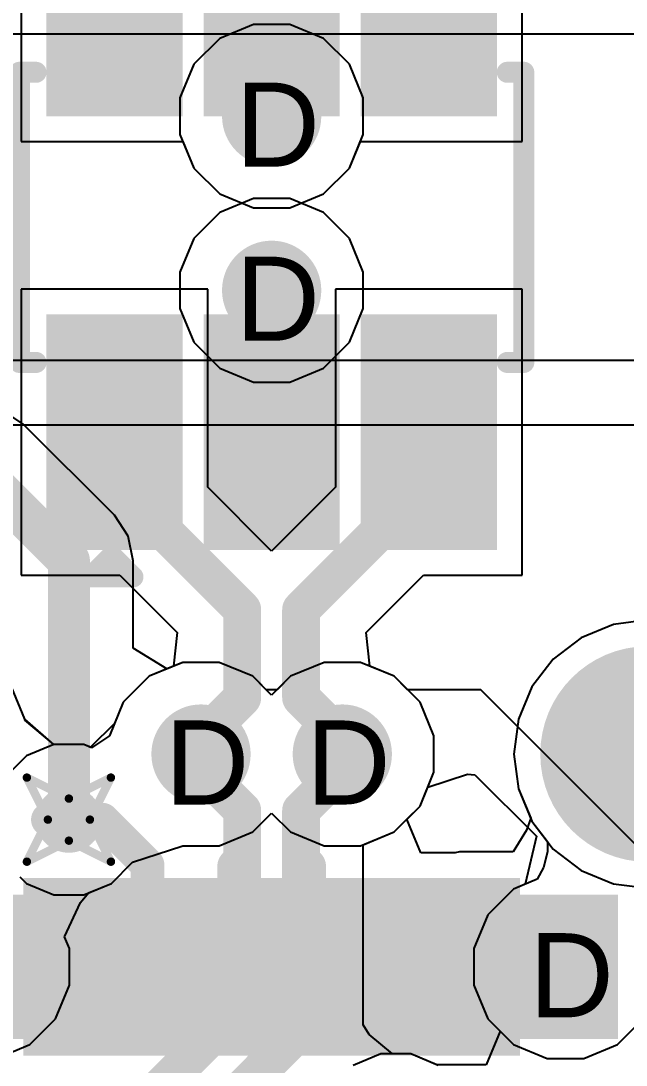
# Model space of a CAD drawing. Header units: inches. Extents: x -11 to 5428, y 0 to 5423.
# Drawn here: x 64.2 to 67.85, y 46.02 to 52.33 of the extents above; entities that cross this region are included whole.
import ezdxf

# ---------------------------------------------------------------- set-up
doc = ezdxf.new("R2010")
doc.units = ezdxf.units.IN
for name, color, linetype in [('Bottom Layer', 5, 'Continuous'), ('Bottom Solder', 6, 'Continuous'), ('Drill Drawing', 1, 'Continuous'), ('GND', 16, 'Continuous'), ('Multi-Layer', 9, 'Continuous'), ('Pad Holes', 156, 'Continuous'), ('PWR', 76, 'Continuous'), ('Top Layer', 1, 'Continuous'), ('Top Overlay', 2, 'Continuous'), ('Top Paste', 8, 'Continuous'), ('Top Solder', 216, 'Continuous'), ('Via Holes', 16, 'Continuous')]:
    doc.layers.add(name, color=color, linetype=linetype)
doc.styles.add('Arial', font='', dxfattribs={"height": 0.2})
doc.styles.get('Arial').set_extended_font_data('Arial')

# ---------------------------------------------------------------- blocks, each defined once
blk = doc.blocks.new('U263_163N_4BQC65_28')
at = {"layer": 'Bottom Layer'}
h = blk.add_hatch(color=5, dxfattribs=at)
edge = h.paths.add_edge_path()
edge.add_arc((2.275, 2.15), 0.55, 90, 270)
edge.add_line((2.275, 1.6), (2.525, 1.6))
edge.add_arc((2.525, 2.15), 0.55, 270, 450)
edge.add_line((2.525, 2.7), (2.275, 2.7))
at = {"layer": 'Bottom Solder'}
h = blk.add_hatch(color=6, dxfattribs=at)
edge = h.paths.add_edge_path()
edge.add_arc((2.275, 2.15), 0.6516, 90, 270)
edge.add_line((2.275, 1.4984), (2.525, 1.4984))
edge.add_arc((2.525, 2.15), 0.6516, 270, 450)
edge.add_line((2.525, 2.8016), (2.275, 2.8016))
at = {"layer": 'GND'}
h = blk.add_hatch(color=16, dxfattribs=at)
edge = h.paths.add_edge_path()
edge.add_arc((2.275, 2.15), 0.55, 90, 270)
edge.add_line((2.275, 1.6), (2.525, 1.6))
edge.add_arc((2.525, 2.15), 0.55, 270, 450)
edge.add_line((2.525, 2.7), (2.275, 2.7))
at = {"layer": 'Multi-Layer'}
h = blk.add_hatch(color=9, dxfattribs=at)
edge = h.paths.add_edge_path()
edge.add_arc((2.275, 2.15), 0.55, 90, 270)
edge.add_line((2.275, 1.6), (2.525, 1.6))
edge.add_arc((2.525, 2.15), 0.55, 270, 450)
edge.add_line((2.525, 2.7), (2.275, 2.7))
at = {"layer": 'Pad Holes'}
h = blk.add_hatch(color=7, dxfattribs=at)
edge = h.paths.add_edge_path()
edge.add_arc((2.275, 2.15), 0.3, 90, 270)
edge.add_line((2.275, 1.85), (2.525, 1.85))
edge.add_arc((2.525, 2.15), 0.3, 270, 450)
edge.add_line((2.525, 2.45), (2.275, 2.45))
at = {"layer": 'PWR'}
h = blk.add_hatch(color=76, dxfattribs=at)
edge = h.paths.add_edge_path()
edge.add_arc((2.275, 2.15), 0.55, 90, 270)
edge.add_line((2.275, 1.6), (2.525, 1.6))
edge.add_arc((2.525, 2.15), 0.55, 270, 450)
edge.add_line((2.525, 2.7), (2.275, 2.7))
at = {"layer": 'Top Layer'}
h = blk.add_hatch(color=1, dxfattribs=at)
edge = h.paths.add_edge_path()
edge.add_arc((2.275, 2.15), 0.55, 90, 270)
edge.add_line((2.275, 1.6), (2.525, 1.6))
edge.add_arc((2.525, 2.15), 0.55, 270, 450)
edge.add_line((2.525, 2.7), (2.275, 2.7))
for points in [[(-1.4, 0.43), (-1.4, 1.3), (-1.1, 1.3), (-1.1, 0.43)], [(-0.9, 0.43), (-0.9, 1.3), (-0.6, 1.3), (-0.6, 0.43)], [(-0.4, 0.43), (-0.4, 1.3), (-0.1, 1.3), (-0.1, 0.43)], [(0.1, 0.43), (0.1, 1.3), (0.4, 1.3), (0.4, 0.43)], [(0.6, 0.43), (0.6, 1.3), (0.9, 1.3), (0.9, 0.43)], [(1.1, 0.43), (1.1, 1.3), (1.4, 1.3), (1.4, 0.43)]]:
    blk.add_hatch(color=1, dxfattribs=at).paths.add_polyline_path(points)
at = {"layer": 'Top Paste'}
for points in [[(-1.4, 0.43), (-1.4, 1.3), (-1.1, 1.3), (-1.1, 0.43)], [(-0.9, 0.43), (-0.9, 1.3), (-0.6, 1.3), (-0.6, 0.43)], [(-0.4, 0.43), (-0.4, 1.3), (-0.1, 1.3), (-0.1, 0.43)], [(0.1, 0.43), (0.1, 1.3), (0.4, 1.3), (0.4, 0.43)], [(0.6, 0.43), (0.6, 1.3), (0.9, 1.3), (0.9, 0.43)], [(1.1, 0.43), (1.1, 1.3), (1.4, 1.3), (1.4, 0.43)]]:
    blk.add_hatch(color=8, dxfattribs=at).paths.add_polyline_path(points)
at = {"layer": 'Top Solder'}
h = blk.add_hatch(color=216, dxfattribs=at)
edge = h.paths.add_edge_path()
edge.add_arc((2.275, 2.15), 0.6516, 90, 270)
edge.add_line((2.275, 1.4984), (2.525, 1.4984))
edge.add_arc((2.525, 2.15), 0.6516, 270, 450)
edge.add_line((2.525, 2.8016), (2.275, 2.8016))
for points in [[(-1.5016, 0.3284), (-1.5016, 1.4016), (-0.9984, 1.4016), (-0.9984, 0.3284)], [(-1.0016, 0.3284), (-1.0016, 1.4016), (-0.4984, 1.4016), (-0.4984, 0.3284)], [(-0.5016, 0.3284), (-0.5016, 1.4016), (0.0016, 1.4016), (0.0016, 0.3284)], [(-0.0016, 0.3284), (-0.0016, 1.4016), (0.5016, 1.4016), (0.5016, 0.3284)], [(0.4984, 0.3284), (0.4984, 1.4016), (1.0016, 1.4016), (1.0016, 0.3284)], [(0.9984, 0.3284), (0.9984, 1.4016), (1.5016, 1.4016), (1.5016, 0.3284)]]:
    blk.add_hatch(color=216, dxfattribs=at).paths.add_polyline_path(points)
blk = doc.blocks.new('SOT_23_6_54')
at = {"layer": 'Top Layer'}
for points in [[(-1.92, 1.26), (-0.7, 1.26), (-0.7, 0.64), (-1.92, 0.64)], [(0.7, 1.26), (1.92, 1.26), (1.92, 0.64), (0.7, 0.64)], [(-1.92, 0.31), (-0.7, 0.31), (-0.7, -0.31), (-1.92, -0.31)], [(0.7, 0.31), (1.92, 0.31), (1.92, -0.31), (0.7, -0.31)], [(-1.92, -0.64), (-0.7, -0.64), (-0.7, -1.26), (-1.92, -1.26)], [(0.7, -0.64), (1.92, -0.64), (1.92, -1.26), (0.7, -1.26)]]:
    blk.add_hatch(color=1, dxfattribs=at).paths.add_polyline_path(points)
at = {"layer": 'Top Paste'}
for points in [[(-1.92, 1.26), (-0.7, 1.26), (-0.7, 0.64), (-1.92, 0.64)], [(0.7, 1.26), (1.92, 1.26), (1.92, 0.64), (0.7, 0.64)], [(-1.92, 0.31), (-0.7, 0.31), (-0.7, -0.31), (-1.92, -0.31)], [(0.7, 0.31), (1.92, 0.31), (1.92, -0.31), (0.7, -0.31)], [(-1.92, -0.64), (-0.7, -0.64), (-0.7, -1.26), (-1.92, -1.26)], [(0.7, -0.64), (1.92, -0.64), (1.92, -1.26), (0.7, -1.26)]]:
    blk.add_hatch(color=8, dxfattribs=at).paths.add_polyline_path(points)
at = {"layer": 'Top Solder'}
for points in [[(-2.0216, 1.3616), (-0.5984, 1.3616), (-0.5984, 0.5384), (-2.0216, 0.5384)], [(0.5984, 1.3616), (2.0216, 1.3616), (2.0216, 0.5384), (0.5984, 0.5384)], [(-2.0216, 0.4116), (-0.5984, 0.4116), (-0.5984, -0.4116), (-2.0216, -0.4116)], [(0.5984, 0.4116), (2.0216, 0.4116), (2.0216, -0.4116), (0.5984, -0.4116)], [(-2.0216, -0.5384), (-0.5984, -0.5384), (-0.5984, -1.3616), (-2.0216, -1.3616)], [(0.5984, -0.5384), (2.0216, -0.5384), (2.0216, -1.3616), (0.5984, -1.3616)]]:
    blk.add_hatch(color=216, dxfattribs=at).paths.add_polyline_path(points)
at = {"layer": 'Top Overlay'}
for points in [[(-0.889, 1.524, 0.127, 0.127, 0), (0.8636, 1.524, 0.127, 0.127, 0)], [(-0.889, 1.524, 0.127, 0.127, 0), (-0.889, 1.424, 0.127, 0.127, 0)], [(0.8636, 1.524, 0.127, 0.127, 0), (0.8636, 1.424, 0.127, 0.127, 0)], [(-2.1844, 1.0922, 0.127, 0.127, 0), (-2.0574, 0.9652, 0.127, 0.127, 0)], [(-2.1844, 1.0922, 0.127, 0.127, 0), (-2.1844, 0.8382, 0.127, 0.127, 0)], [(-2.0574, 0.9652, 0.127, 0.127, 0), (-2.1844, 0.8382, 0.127, 0.127, 0)], [(-0.889, -1.424, 0.127, 0.127, 0), (-0.889, -1.524, 0.127, 0.127, 0)], [(0.8636, -1.424, 0.127, 0.127, 0), (0.8636, -1.524, 0.127, 0.127, 0)], [(-0.889, -1.524, 0.127, 0.127, 0), (0.8636, -1.524, 0.127, 0.127, 0)]]:
    blk.add_lwpolyline(points, format="xyseb", dxfattribs=at)
for points in [[(-0.9208, 1.524, 0.0635, 0.0635, 1), (-0.8573, 1.524, 0.0635, 0.0635, 1)], [(-0.9208, 1.524, 0.0635, 0.0635, 1), (-0.8573, 1.524, 0.0635, 0.0635, 1)], [(0.8318, 1.524, 0.0635, 0.0635, 1), (0.8953, 1.524, 0.0635, 0.0635, 1)], [(0.8318, 1.524, 0.0635, 0.0635, 1), (0.8953, 1.524, 0.0635, 0.0635, 1)], [(-0.9208, 1.424, 0.0635, 0.0635, 1), (-0.8573, 1.424, 0.0635, 0.0635, 1)], [(0.8318, 1.424, 0.0635, 0.0635, 1), (0.8953, 1.424, 0.0635, 0.0635, 1)], [(-2.2162, 1.0922, 0.0635, 0.0635, 1), (-2.1527, 1.0922, 0.0635, 0.0635, 1)], [(-2.2162, 1.0922, 0.0635, 0.0635, 1), (-2.1527, 1.0922, 0.0635, 0.0635, 1)], [(-2.0892, 0.9652, 0.0635, 0.0635, 1), (-2.0257, 0.9652, 0.0635, 0.0635, 1)], [(-2.0892, 0.9652, 0.0635, 0.0635, 1), (-2.0257, 0.9652, 0.0635, 0.0635, 1)], [(-2.2162, 0.8382, 0.0635, 0.0635, 1), (-2.1527, 0.8382, 0.0635, 0.0635, 1)], [(-2.2162, 0.8382, 0.0635, 0.0635, 1), (-2.1527, 0.8382, 0.0635, 0.0635, 1)], [(-0.9208, -1.424, 0.0635, 0.0635, 1), (-0.8573, -1.424, 0.0635, 0.0635, 1)], [(0.8318, -1.424, 0.0635, 0.0635, 1), (0.8953, -1.424, 0.0635, 0.0635, 1)], [(-0.9208, -1.524, 0.0635, 0.0635, 1), (-0.8573, -1.524, 0.0635, 0.0635, 1)], [(-0.9208, -1.524, 0.0635, 0.0635, 1), (-0.8573, -1.524, 0.0635, 0.0635, 1)], [(0.8318, -1.524, 0.0635, 0.0635, 1), (0.8953, -1.524, 0.0635, 0.0635, 1)], [(0.8318, -1.524, 0.0635, 0.0635, 1), (0.8953, -1.524, 0.0635, 0.0635, 1)]]:
    blk.add_lwpolyline(points, format="xyseb", close=True, dxfattribs=at)

msp = doc.modelspace()

# ---------------------------------------------------------------- hatches: boundary and pattern name
at = {"layer": 'Bottom Layer'}
h = msp.add_hatch(color=5, dxfattribs=at)
edge = h.paths.add_edge_path()
edge.add_arc((65.7116, 51.7502), 0.3, 0, 360)
h = msp.add_hatch(color=5, dxfattribs=at)
edge = h.paths.add_edge_path()
edge.add_arc((65.7116, 50.6984), 0.3, 0, 360)
h = msp.add_hatch(color=5, dxfattribs=at)
edge = h.paths.add_edge_path()
edge.add_arc((65.2846, 47.8972), 0.3, 0, 360)
h = msp.add_hatch(color=5, dxfattribs=at)
edge = h.paths.add_edge_path()
edge.add_arc((66.1386, 47.8972), 0.3, 0, 360)
h = msp.add_hatch(color=5, dxfattribs=at)
edge = h.paths.add_edge_path()
edge.add_arc((64.4862, 47.5012), 0.2, 0, 360)
h = msp.add_hatch(color=5, dxfattribs=at)
edge = h.paths.add_edge_path()
edge.add_arc((63.9358, 46.6122), 0.3, 0, 360)
h = msp.add_hatch(color=5, dxfattribs=at)
edge = h.paths.add_edge_path()
edge.add_arc((67.4874, 46.6122), 0.3, 0, 360)
at = {"layer": 'GND'}
h = msp.add_hatch(color=16, dxfattribs=at)
edge = h.paths.add_edge_path()
edge.add_arc((65.7116, 51.7502), 0.3, 0, 360)
h = msp.add_hatch(color=16, dxfattribs=at)
edge = h.paths.add_edge_path()
edge.add_arc((65.7116, 50.6984), 0.3, 0, 360)
h = msp.add_hatch(color=16, dxfattribs=at)
edge = h.paths.add_edge_path()
edge.add_arc((65.2846, 47.8972), 0.3, 0, 360)
h = msp.add_hatch(color=16, dxfattribs=at)
edge = h.paths.add_edge_path()
edge.add_arc((66.1386, 47.8972), 0.3, 0, 360)
h = msp.add_hatch(color=16, dxfattribs=at)
edge = h.paths.add_edge_path()
edge.add_arc((64.4862, 47.5012), 0.2, 0, 360)
h = msp.add_hatch(color=16, dxfattribs=at)
edge = h.paths.add_edge_path()
edge.add_arc((63.9358, 46.6122), 0.3, 0, 360)
h = msp.add_hatch(color=16, dxfattribs=at)
edge = h.paths.add_edge_path()
edge.add_arc((67.4874, 46.6122), 0.3, 0, 360)
at = {"layer": 'PWR'}
h = msp.add_hatch(color=76, dxfattribs=at)
edge = h.paths.add_edge_path()
edge.add_arc((65.7116, 51.7502), 0.3, 0, 360)
h = msp.add_hatch(color=76, dxfattribs=at)
edge = h.paths.add_edge_path()
edge.add_arc((65.7116, 50.6984), 0.3, 0, 360)
h = msp.add_hatch(color=76, dxfattribs=at)
edge = h.paths.add_edge_path()
edge.add_arc((65.2846, 47.8972), 0.3, 0, 360)
h = msp.add_hatch(color=76, dxfattribs=at)
edge = h.paths.add_edge_path()
edge.add_arc((66.1386, 47.8972), 0.3, 0, 360)
h = msp.add_hatch(color=76, dxfattribs=at)
edge = h.paths.add_edge_path()
edge.add_arc((64.4862, 47.5012), 0.2, 0, 360)
h = msp.add_hatch(color=76, dxfattribs=at)
edge = h.paths.add_edge_path()
edge.add_arc((63.9358, 46.6122), 0.3, 0, 360)
h = msp.add_hatch(color=76, dxfattribs=at)
edge = h.paths.add_edge_path()
edge.add_arc((67.4874, 46.6122), 0.3, 0, 360)
at = {"layer": 'Top Layer'}
h = msp.add_hatch(color=1, dxfattribs=at)
edge = h.paths.add_edge_path()
edge.add_arc((65.7116, 51.7502), 0.3, 0, 360)
h = msp.add_hatch(color=1, dxfattribs=at)
edge = h.paths.add_edge_path()
edge.add_arc((65.7116, 50.6984), 0.3, 0, 360)
h = msp.add_hatch(color=1, dxfattribs=at)
edge = h.paths.add_edge_path()
edge.add_arc((65.2846, 47.8972), 0.3, 0, 360)
h = msp.add_hatch(color=1, dxfattribs=at)
edge = h.paths.add_edge_path()
edge.add_arc((66.1386, 47.8972), 0.3, 0, 360)
h = msp.add_hatch(color=1, dxfattribs=at)
edge = h.paths.add_edge_path()
edge.add_arc((64.4862, 47.5012), 0.2, 0, 360)
for points in [[(63.6189, 46.1772), (64.5774, 46.1772), (64.5774, 47.0472), (63.6189, 47.0472)], [(67.8044, 47.0472), (66.8459, 47.0472), (66.8459, 46.1772), (67.8044, 46.1772)]]:
    msp.add_hatch(color=1, dxfattribs=at).paths.add_polyline_path(points)
h = msp.add_hatch(color=1, dxfattribs=at)
edge = h.paths.add_edge_path()
edge.add_arc((63.9358, 46.6122), 0.3, 0, 360)
h = msp.add_hatch(color=1, dxfattribs=at)
edge = h.paths.add_edge_path()
edge.add_arc((67.4874, 46.6122), 0.3, 0, 360)
at = {"layer": 'Via Holes'}
h = msp.add_hatch(color=7, dxfattribs=at)
edge = h.paths.add_edge_path()
edge.add_arc((65.7116, 51.7502), 0.15, 0, 360)
h = msp.add_hatch(color=7, dxfattribs=at)
edge = h.paths.add_edge_path()
edge.add_arc((65.7116, 50.6984), 0.15, 0, 360)
h = msp.add_hatch(color=7, dxfattribs=at)
edge = h.paths.add_edge_path()
edge.add_arc((65.2846, 47.8972), 0.15, 0, 360)
h = msp.add_hatch(color=7, dxfattribs=at)
edge = h.paths.add_edge_path()
edge.add_arc((66.1386, 47.8972), 0.15, 0, 360)
h = msp.add_hatch(color=7, dxfattribs=at)
edge = h.paths.add_edge_path()
edge.add_arc((64.4862, 47.5012), 0.1, 0, 360)
h = msp.add_hatch(color=7, dxfattribs=at)
edge = h.paths.add_edge_path()
edge.add_arc((67.4874, 46.6122), 0.15, 0, 360)

# ---------------------------------------------------------------- linework, layer by layer
at = {"layer": 'Bottom Layer'}
for p, q in [((65.6014, 52.3042), (65.3978, 52.2199)), ((65.8218, 52.3042), (65.6014, 52.3042)), ((66.0255, 52.2199), (65.8218, 52.3042)), ((65.3978, 52.2199), (65.242, 52.064)), ((66.1813, 52.064), (66.0255, 52.2199)), ((65.242, 52.064), (65.1576, 51.8604)), ((66.2656, 51.8604), (66.1813, 52.064)), ((65.1576, 51.8604), (65.1576, 51.64)), ((66.2656, 51.64), (66.2656, 51.8604)), ((65.1576, 51.64), (65.242, 51.4364)), ((66.1813, 51.4364), (66.2656, 51.64)), ((65.242, 51.4364), (65.3978, 51.2806)), ((66.0255, 51.2806), (66.1813, 51.4364)), ((65.3978, 51.2806), (65.6014, 51.1962)), ((65.8218, 51.1962), (66.0255, 51.2806)), ((65.6014, 51.1962), (65.8218, 51.1962)), ((64.2105, 49.8902), (64.0845, 49.9744)), ((64.7609, 49.3398), (64.2105, 49.8902)), ((64.8451, 49.2138), (64.7609, 49.3398)), ((64.8747, 49.0651), (64.8451, 49.2138)), ((64.8747, 48.5363), (64.8747, 49.0651)), ((67.9866, 48.7082), (67.7767, 48.6806)), ((67.7767, 48.6806), (67.5812, 48.5995)), ((67.5812, 48.5995), (67.4132, 48.4707)), ((65.0779, 48.4112), (64.8747, 48.5363)), ((65.1744, 48.4512), (65.0779, 48.4112)), ((65.3948, 48.4512), (65.1744, 48.4512)), ((65.5985, 48.3669), (65.3948, 48.4512)), ((66.0284, 48.4512), (65.8248, 48.3669)), ((66.2488, 48.4512), (66.0284, 48.4512)), ((66.4525, 48.3669), (66.2488, 48.4512)), ((67.4132, 48.4707), (67.2843, 48.3027)), ((65.7116, 48.2537), (65.5985, 48.3669)), ((65.8248, 48.3669), (65.7116, 48.2537)), ((66.6083, 48.211), (66.4525, 48.3669)), ((67.2843, 48.3027), (67.2033, 48.1071)), ((66.6926, 48.0074), (66.6083, 48.211)), ((67.2033, 48.1071), (67.1757, 47.8972)), ((66.6926, 47.787), (66.6926, 48.0074)), ((67.1757, 47.8972), (67.2033, 47.6874)), ((66.6083, 47.5834), (66.6926, 47.787)), ((67.2033, 47.6874), (67.2843, 47.4918)), ((66.4525, 47.4276), (66.6083, 47.5834)), ((67.2843, 47.4918), (67.3782, 47.3694)), ((66.265, 47.3499), (66.4525, 47.4276)), ((67.3782, 47.3694), (67.3779, 47.3059)), ((66.265, 46.2617), (66.265, 47.3499)), ((67.3779, 47.3059), (67.354, 47.2112)), ((67.354, 47.2112), (67.3172, 47.1414)), ((67.3172, 47.1414), (67.1736, 47.0819)), ((67.1736, 47.0819), (67.0178, 46.926)), ((67.0178, 46.926), (66.9334, 46.7224)), ((66.9334, 46.7224), (66.9334, 46.502)), ((66.9334, 46.502), (67.0178, 46.2984)), ((67.0178, 46.2984), (67.0927, 46.2235)), ((66.3, 46.2038), (66.265, 46.2617)), ((66.4429, 46.0858), (66.3, 46.2038)), ((67.0927, 46.2235), (67.0086, 46.0203)), ((66.5519, 46.0858), (66.4429, 46.0858)), ((66.7102, 46.0203), (66.5519, 46.0858)), ((67.0086, 46.0203), (66.7102, 46.0203))]:
    msp.add_line(p, q, dxfattribs=at)
for points in [[(63.9358, 49.6155, 0.254, 0.254, 0), (64.4862, 49.0651, 0.254, 0.254, 0)], [(64.4862, 47.5012, 0.254, 0.254, 0), (64.4862, 49.0651, 0.254, 0.254, 0)], [(65.2846, 47.8061, 0.2286, 0.2286, 0), (65.2846, 47.8972, 0.2286, 0.2286, 0)], [(66.1386, 47.8061, 0.2286, 0.2286, 0), (66.1386, 47.8972, 0.2286, 0.2286, 0)], [(65.2846, 47.8061, 0.2286, 0.2286, 0), (65.5338, 47.5569, 0.2286, 0.2286, 0)], [(65.8894, 47.5569, 0.2286, 0.2286, 0), (66.1386, 47.8061, 0.2286, 0.2286, 0)], [(65.5338, 46.38, 0.2286, 0.2286, 0), (65.5338, 47.5569, 0.2286, 0.2286, 0)], [(65.8894, 46.2327, 0.2286, 0.2286, 0), (65.8894, 47.5569, 0.2286, 0.2286, 0)], [(65.0299, 45.876, 0.2286, 0.2286, 0), (65.5338, 46.38, 0.2286, 0.2286, 0)], [(65.1772, 45.5204, 0.2286, 0.2286, 0), (65.8894, 46.2327, 0.2286, 0.2286, 0)]]:
    msp.add_lwpolyline(points, format="xyseb", dxfattribs=at)
for points in [[(64.4227, 49.0651, 0.127, 0.127, 1), (64.5497, 49.0651, 0.127, 0.127, 1)], [(64.4227, 49.0651, 0.127, 0.127, 1), (64.5497, 49.0651, 0.127, 0.127, 1)], [(65.2275, 47.8972, 0.1143, 0.1143, 1), (65.3418, 47.8972, 0.1143, 0.1143, 1)], [(66.0815, 47.8972, 0.1143, 0.1143, 1), (66.1958, 47.8972, 0.1143, 0.1143, 1)], [(65.2275, 47.8061, 0.1143, 0.1143, 1), (65.3418, 47.8061, 0.1143, 0.1143, 1)], [(65.2275, 47.8061, 0.1143, 0.1143, 1), (65.3418, 47.8061, 0.1143, 0.1143, 1)], [(66.0815, 47.8061, 0.1143, 0.1143, 1), (66.1958, 47.8061, 0.1143, 0.1143, 1)], [(66.0815, 47.8061, 0.1143, 0.1143, 1), (66.1958, 47.8061, 0.1143, 0.1143, 1)], [(64.4227, 47.5012, 0.127, 0.127, 1), (64.5497, 47.5012, 0.127, 0.127, 1)], [(65.4767, 47.5569, 0.1143, 0.1143, 1), (65.591, 47.5569, 0.1143, 0.1143, 1)], [(65.4767, 47.5569, 0.1143, 0.1143, 1), (65.591, 47.5569, 0.1143, 0.1143, 1)], [(65.8323, 47.5569, 0.1143, 0.1143, 1), (65.9466, 47.5569, 0.1143, 0.1143, 1)], [(65.8323, 47.5569, 0.1143, 0.1143, 1), (65.9466, 47.5569, 0.1143, 0.1143, 1)], [(65.4767, 46.38, 0.1143, 0.1143, 1), (65.591, 46.38, 0.1143, 0.1143, 1)], [(65.4767, 46.38, 0.1143, 0.1143, 1), (65.591, 46.38, 0.1143, 0.1143, 1)], [(65.8323, 46.2327, 0.1143, 0.1143, 1), (65.9466, 46.2327, 0.1143, 0.1143, 1)], [(65.8323, 46.2327, 0.1143, 0.1143, 1), (65.9466, 46.2327, 0.1143, 0.1143, 1)]]:
    msp.add_lwpolyline(points, format="xyseb", close=True, dxfattribs=at)
at = {"layer": 'Drill Drawing'}
for points in [[(64.2322, 47.7552, 0.0508, 0.0508, 0), (64.4862, 47.6282, 0.0508, 0.0508, 0)], [(64.2322, 47.7552, 0.0508, 0.0508, 0), (64.3592, 47.5012, 0.0508, 0.0508, 0)], [(64.4862, 47.6282, 0.0508, 0.0508, 0), (64.7402, 47.7552, 0.0508, 0.0508, 0)], [(64.6132, 47.5012, 0.0508, 0.0508, 0), (64.7402, 47.7552, 0.0508, 0.0508, 0)], [(64.2322, 47.2472, 0.0508, 0.0508, 0), (64.3592, 47.5012, 0.0508, 0.0508, 0)], [(64.6132, 47.5012, 0.0508, 0.0508, 0), (64.7402, 47.2472, 0.0508, 0.0508, 0)], [(64.2322, 47.2472, 0.0508, 0.0508, 0), (64.4862, 47.3742, 0.0508, 0.0508, 0)], [(64.4862, 47.3742, 0.0508, 0.0508, 0), (64.7402, 47.2472, 0.0508, 0.0508, 0)]]:
    msp.add_lwpolyline(points, format="xyseb", dxfattribs=at)
for points in [[(64.2195, 47.7552, 0.0254, 0.0254, 1), (64.2449, 47.7552, 0.0254, 0.0254, 1)], [(64.2195, 47.7552, 0.0254, 0.0254, 1), (64.2449, 47.7552, 0.0254, 0.0254, 1)], [(64.7275, 47.7552, 0.0254, 0.0254, 1), (64.7529, 47.7552, 0.0254, 0.0254, 1)], [(64.7275, 47.7552, 0.0254, 0.0254, 1), (64.7529, 47.7552, 0.0254, 0.0254, 1)], [(64.4735, 47.6282, 0.0254, 0.0254, 1), (64.4989, 47.6282, 0.0254, 0.0254, 1)], [(64.4735, 47.6282, 0.0254, 0.0254, 1), (64.4989, 47.6282, 0.0254, 0.0254, 1)], [(64.3465, 47.5012, 0.0254, 0.0254, 1), (64.3719, 47.5012, 0.0254, 0.0254, 1)], [(64.3465, 47.5012, 0.0254, 0.0254, 1), (64.3719, 47.5012, 0.0254, 0.0254, 1)], [(64.6005, 47.5012, 0.0254, 0.0254, 1), (64.6259, 47.5012, 0.0254, 0.0254, 1)], [(64.6005, 47.5012, 0.0254, 0.0254, 1), (64.6259, 47.5012, 0.0254, 0.0254, 1)], [(64.4735, 47.3742, 0.0254, 0.0254, 1), (64.4989, 47.3742, 0.0254, 0.0254, 1)], [(64.4735, 47.3742, 0.0254, 0.0254, 1), (64.4989, 47.3742, 0.0254, 0.0254, 1)], [(64.2195, 47.2472, 0.0254, 0.0254, 1), (64.2449, 47.2472, 0.0254, 0.0254, 1)], [(64.2195, 47.2472, 0.0254, 0.0254, 1), (64.2449, 47.2472, 0.0254, 0.0254, 1)], [(64.7275, 47.2472, 0.0254, 0.0254, 1), (64.7529, 47.2472, 0.0254, 0.0254, 1)], [(64.7275, 47.2472, 0.0254, 0.0254, 1), (64.7529, 47.2472, 0.0254, 0.0254, 1)]]:
    msp.add_lwpolyline(points, format="xyseb", close=True, dxfattribs=at)
at = {"layer": 'GND'}
for p, q in [((65.6014, 52.3042), (65.3978, 52.2199)), ((65.8218, 52.3042), (65.6014, 52.3042)), ((66.0255, 52.2199), (65.8218, 52.3042)), ((65.3978, 52.2199), (65.242, 52.064)), ((66.1813, 52.064), (66.0255, 52.2199)), ((65.242, 52.064), (65.1576, 51.8604)), ((66.2656, 51.8604), (66.1813, 52.064)), ((65.1576, 51.8604), (65.1576, 51.64)), ((66.2656, 51.64), (66.2656, 51.8604)), ((65.1576, 51.64), (65.242, 51.4364)), ((66.1813, 51.4364), (66.2656, 51.64)), ((65.242, 51.4364), (65.3978, 51.2806)), ((66.0255, 51.2806), (66.1813, 51.4364)), ((65.3978, 51.2806), (65.6014, 51.1962)), ((65.8218, 51.1962), (66.0255, 51.2806)), ((65.6014, 51.1962), (65.8218, 51.1962)), ((68.1322, 50.2741), (63.2911, 50.2741)), ((63.2911, 49.8857), (68.1322, 49.8857)), ((65.1744, 48.4512), (64.9708, 48.3669)), ((65.3948, 48.4512), (65.1744, 48.4512)), ((65.5985, 48.3669), (65.3948, 48.4512)), ((66.0284, 48.4512), (65.8248, 48.3669)), ((66.2488, 48.4512), (66.0284, 48.4512)), ((66.4525, 48.3669), (66.2488, 48.4512)), ((64.9708, 48.3669), (64.815, 48.211)), ((65.6792, 48.2862), (65.5985, 48.3669)), ((65.8248, 48.3669), (65.7441, 48.2862)), ((66.5332, 48.2862), (66.4525, 48.3669)), ((65.7441, 48.2862), (65.6792, 48.2862)), ((66.9758, 48.2862), (66.5332, 48.2862)), ((67.9147, 47.3473), (66.9758, 48.2862)), ((64.815, 48.211), (64.7616, 48.0821)), ((64.7616, 48.0821), (64.6177, 47.9382)), ((64.3959, 47.9552), (64.2291, 47.8861)), ((64.5766, 47.9552), (64.3959, 47.9552)), ((64.6177, 47.9382), (64.5766, 47.9552)), ((64.2291, 47.8861), (64.1014, 47.7584)), ((66.6557, 47.6978), (66.8949, 47.7749)), ((66.8949, 47.7749), (66.9405, 47.7721)), ((66.9405, 47.7721), (67.3117, 47.4009)), ((66.6083, 47.5834), (66.6557, 47.6978)), ((66.4525, 47.4276), (66.6083, 47.5834)), ((65.5985, 47.4276), (65.7116, 47.5408)), ((65.7116, 47.5408), (65.8248, 47.4276)), ((65.3948, 47.3432), (65.5985, 47.4276)), ((65.8248, 47.4276), (66.0284, 47.3432)), ((66.2488, 47.3432), (66.4525, 47.4276)), ((67.3117, 47.4009), (67.2429, 47.1106)), ((64.8711, 47.2441), (65.1744, 47.3432)), ((65.1744, 47.3432), (65.3948, 47.3432)), ((66.0284, 47.3432), (66.2488, 47.3432)), ((64.7434, 47.1163), (64.8711, 47.2441)), ((64.5557, 47.0015), (64.6046, 47.0588)), ((64.6046, 47.0588), (64.7434, 47.1163)), ((67.1736, 47.0819), (67.0178, 46.926)), ((67.2429, 47.1106), (67.1736, 47.0819)), ((64.4605, 46.7932), (64.5557, 47.0015)), ((67.0178, 46.926), (66.9334, 46.7224)), ((64.4898, 46.7224), (64.4605, 46.7932)), ((64.4898, 46.502), (64.4898, 46.7224)), ((66.9334, 46.7224), (66.9334, 46.502)), ((64.4055, 46.2984), (64.4898, 46.502)), ((66.9334, 46.502), (67.0178, 46.2984)), ((64.2497, 46.1426), (64.4055, 46.2984)), ((67.0178, 46.2984), (67.1736, 46.1426)), ((67.8013, 46.1426), (67.9571, 46.2984)), ((64.046, 46.0582), (64.2497, 46.1426)), ((67.1736, 46.1426), (67.3772, 46.0582)), ((67.5976, 46.0582), (67.8013, 46.1426)), ((66.3713, 46.0858), (66.2045, 46.0167)), ((66.5519, 46.0858), (66.3713, 46.0858)), ((66.7188, 46.0167), (66.5519, 46.0858)), ((67.3772, 46.0582), (67.5976, 46.0582))]:
    msp.add_line(p, q, dxfattribs=at)
at = {"layer": 'PWR'}
for p, q in [((60.7442, 52.2478), (72.4536, 52.2478)), ((65.6014, 51.2524), (65.3978, 51.1681)), ((65.8218, 51.2524), (65.6014, 51.2524)), ((66.0255, 51.1681), (65.8218, 51.2524)), ((65.3978, 51.1681), (65.242, 51.0123)), ((66.1813, 51.0123), (66.0255, 51.1681)), ((65.242, 51.0123), (65.1576, 50.8086)), ((66.2656, 50.8086), (66.1813, 51.0123)), ((65.1576, 50.8086), (65.1576, 50.5883)), ((66.2656, 50.5883), (66.2656, 50.8086)), ((65.1576, 50.5883), (65.242, 50.3846)), ((66.1813, 50.3846), (66.2656, 50.5883)), ((65.242, 50.3846), (65.3978, 50.2288)), ((66.0255, 50.2288), (66.1813, 50.3846)), ((65.3978, 50.2288), (65.6014, 50.1444)), ((65.8218, 50.1444), (66.0255, 50.2288)), ((65.6014, 50.1444), (65.8218, 50.1444)), ((67.9866, 48.7082), (67.7767, 48.6806)), ((67.7767, 48.6806), (67.5812, 48.5995)), ((67.5812, 48.5995), (67.4132, 48.4707)), ((65.1744, 48.4512), (64.9708, 48.3669)), ((65.3948, 48.4512), (65.1744, 48.4512)), ((65.5985, 48.3669), (65.3948, 48.4512)), ((66.0284, 48.4512), (65.8248, 48.3669)), ((66.2488, 48.4512), (66.0284, 48.4512)), ((66.4525, 48.3669), (66.2488, 48.4512)), ((67.4132, 48.4707), (67.2843, 48.3027)), ((64.9708, 48.3669), (64.815, 48.211)), ((65.7116, 48.2537), (65.5985, 48.3669)), ((65.8248, 48.3669), (65.7116, 48.2537)), ((66.6083, 48.211), (66.4525, 48.3669)), ((64.2199, 48.1071), (64.1389, 48.3027)), ((67.2843, 48.3027), (67.2033, 48.1071)), ((64.815, 48.211), (64.7306, 48.0074)), ((66.6926, 48.0074), (66.6083, 48.211)), ((64.3959, 47.9552), (64.2199, 48.1071)), ((67.2033, 48.1071), (67.1757, 47.8972)), ((64.7306, 48.0074), (64.6234, 47.9358)), ((66.6926, 47.787), (66.6926, 48.0074)), ((64.5766, 47.9552), (64.3959, 47.9552)), ((64.6234, 47.9358), (64.5766, 47.9552)), ((67.1757, 47.8972), (67.2033, 47.6874)), ((66.6083, 47.5834), (66.6926, 47.787)), ((67.2033, 47.6874), (67.2843, 47.4918)), ((66.4525, 47.4276), (66.6083, 47.5834)), ((65.5985, 47.4276), (65.7116, 47.5408)), ((65.7116, 47.5408), (65.8248, 47.4276)), ((67.2843, 47.4918), (67.4132, 47.3238)), ((65.3948, 47.3432), (65.5985, 47.4276)), ((65.8248, 47.4276), (66.0284, 47.3432)), ((66.2488, 47.3432), (66.4525, 47.4276)), ((64.8711, 47.2441), (65.1744, 47.3432)), ((65.1744, 47.3432), (65.3948, 47.3432)), ((66.0284, 47.3432), (66.2488, 47.3432)), ((67.4132, 47.3238), (67.5812, 47.195)), ((64.7434, 47.1163), (64.8711, 47.2441)), ((67.5812, 47.195), (67.7767, 47.1139)), ((64.1892, 47.1563), (64.2291, 47.1163)), ((64.2291, 47.1163), (64.3959, 47.0472)), ((64.5766, 47.0472), (64.7434, 47.1163)), ((67.7767, 47.1139), (67.9866, 47.0863)), ((64.3959, 47.0472), (64.5766, 47.0472)), ((66.3713, 46.0858), (66.2045, 46.0167)), ((66.5519, 46.0858), (66.3713, 46.0858)), ((66.7188, 46.0167), (66.5519, 46.0858))]:
    msp.add_line(p, q, dxfattribs=at)
at = {"layer": 'Top Layer'}
for p, q in [((64.1976, 53.3258), (64.1976, 51.5978)), ((67.2256, 51.5978), (67.2256, 53.3258)), ((64.1976, 51.5978), (65.1751, 51.5978)), ((65.1751, 51.5978), (65.242, 51.4364)), ((66.1813, 51.4364), (66.2482, 51.5978)), ((66.2482, 51.5978), (67.2256, 51.5978)), ((65.242, 51.4364), (65.3978, 51.2806)), ((66.0255, 51.2806), (66.1813, 51.4364)), ((65.3978, 51.2806), (65.6014, 51.1962)), ((65.8218, 51.1962), (66.0255, 51.2806)), ((65.6014, 51.1962), (65.8218, 51.1962)), ((65.3256, 50.7058), (64.1976, 50.7058)), ((64.1976, 50.7058), (64.1976, 48.9778)), ((65.3256, 49.5089), (65.3256, 50.7058)), ((67.2256, 50.7058), (66.0977, 50.7058)), ((66.0977, 50.7058), (66.0977, 49.5089)), ((67.2256, 48.9778), (67.2256, 50.7058)), ((65.7116, 49.1229), (65.3256, 49.5089)), ((66.0977, 49.5089), (65.7116, 49.1229)), ((64.1976, 48.9778), (64.7946, 48.9778)), ((64.7946, 48.9778), (65.1401, 48.6323)), ((66.2832, 48.6323), (66.6287, 48.9778)), ((66.6287, 48.9778), (67.2256, 48.9778)), ((67.9866, 48.7082), (67.7767, 48.6806)), ((65.1401, 48.6323), (65.1177, 48.4277)), ((66.3056, 48.4277), (66.2832, 48.6323)), ((67.7767, 48.6806), (67.5812, 48.5995)), ((67.5812, 48.5995), (67.4132, 48.4707)), ((67.4132, 48.4707), (67.2843, 48.3027)), ((65.1177, 48.4277), (64.9708, 48.3669)), ((66.4525, 48.3669), (66.3056, 48.4277)), ((64.9708, 48.3669), (64.815, 48.211)), ((66.6083, 48.211), (66.4525, 48.3669)), ((64.2199, 48.1071), (64.1389, 48.3027)), ((67.2843, 48.3027), (67.2033, 48.1071)), ((64.815, 48.211), (64.7306, 48.0074)), ((66.6926, 48.0074), (66.6083, 48.211)), ((64.2206, 48.1025), (64.2199, 48.1071)), ((64.3959, 47.9552), (64.2206, 48.1025)), ((67.2033, 48.1071), (67.1757, 47.8972)), ((64.7306, 48.0074), (64.6234, 47.9358)), ((66.6926, 47.787), (66.6926, 48.0074)), ((64.4264, 47.9552), (64.3959, 47.9552)), ((64.5766, 47.9552), (64.4264, 47.9552)), ((64.6234, 47.9358), (64.5766, 47.9552)), ((67.1757, 47.8972), (67.2033, 47.6874)), ((66.6083, 47.5834), (66.6926, 47.787)), ((67.2033, 47.6874), (67.277, 47.5094)), ((66.5293, 47.5044), (66.6083, 47.5834)), ((66.6135, 47.3012), (66.5293, 47.5044)), ((67.277, 47.5094), (67.2517, 47.4386)), ((67.2517, 47.4386), (67.1706, 47.3062)), ((66.8459, 47.3062), (66.8208, 47.3012)), ((67.1706, 47.3062), (66.8459, 47.3062)), ((66.8208, 47.3012), (66.6135, 47.3012))]:
    msp.add_line(p, q, dxfattribs=at)
for points in [[(65.7116, 51.8518, 0.381, 0.381, 0), (65.7116, 52.4618, 0.381, 0.381, 0)], [(65.7116, 49.8418, 0.254, 0.254, 0), (65.7116, 50.6984, 0.254, 0.254, 0)], [(64.7616, 49.5418, 0.2286, 0.2286, 0), (64.7616, 49.8418, 0.2286, 0.2286, 0)], [(66.6616, 49.5418, 0.2286, 0.2286, 0), (66.6616, 49.8418, 0.2286, 0.2286, 0)], [(64.7616, 49.5418, 0.2286, 0.2286, 0), (65.5338, 48.7696, 0.2286, 0.2286, 0)], [(65.8894, 48.7696, 0.2286, 0.2286, 0), (66.6616, 49.5418, 0.2286, 0.2286, 0)], [(65.5338, 48.2376, 0.2286, 0.2286, 0), (65.5338, 48.7696, 0.2286, 0.2286, 0)], [(65.8894, 48.2376, 0.2286, 0.2286, 0), (65.8894, 48.7696, 0.2286, 0.2286, 0)], [(65.2846, 47.9884, 0.2286, 0.2286, 0), (65.5338, 48.2376, 0.2286, 0.2286, 0)], [(65.8894, 48.2376, 0.2286, 0.2286, 0), (66.1386, 47.9884, 0.2286, 0.2286, 0)], [(65.2846, 47.8972, 0.2286, 0.2286, 0), (65.2846, 47.9884, 0.2286, 0.2286, 0)], [(66.1386, 47.8972, 0.2286, 0.2286, 0), (66.1386, 47.9884, 0.2286, 0.2286, 0)], [(65.2846, 47.8061, 0.2286, 0.2286, 0), (65.2846, 47.8972, 0.2286, 0.2286, 0)], [(66.1386, 47.8061, 0.2286, 0.2286, 0), (66.1386, 47.8972, 0.2286, 0.2286, 0)], [(65.2846, 47.8061, 0.2286, 0.2286, 0), (65.5338, 47.5569, 0.2286, 0.2286, 0)], [(65.8894, 47.5569, 0.2286, 0.2286, 0), (66.1386, 47.8061, 0.2286, 0.2286, 0)], [(65.5338, 47.2544, 0.2286, 0.2286, 0), (65.5338, 47.5569, 0.2286, 0.2286, 0)], [(65.8894, 47.2544, 0.2286, 0.2286, 0), (65.8894, 47.5569, 0.2286, 0.2286, 0)], [(64.3592, 47.5012, 0.2032, 0.2032, 0), (64.4862, 47.5012, 0.2032, 0.2032, 0)], [(64.4862, 47.5012, 0.2032, 0.2032, 0), (64.6887, 47.5012, 0.2032, 0.2032, 0)], [(64.6887, 47.5012, 0.2032, 0.2032, 0), (64.9616, 47.2283, 0.2032, 0.2032, 0)], [(64.9616, 46.6122, 0.2032, 0.2032, 0), (64.9616, 47.2283, 0.2032, 0.2032, 0)], [(65.4973, 47.2179, 0.2286, 0.2286, 0), (65.5338, 47.2544, 0.2286, 0.2286, 0)], [(65.4973, 46.6479, 0.2286, 0.2286, 0), (65.4973, 47.2179, 0.2286, 0.2286, 0)], [(65.8894, 47.2544, 0.2286, 0.2286, 0), (65.9259, 47.2179, 0.2286, 0.2286, 0)], [(65.9259, 46.6479, 0.2286, 0.2286, 0), (65.9259, 47.2179, 0.2286, 0.2286, 0)], [(65.4616, 46.6122, 0.2286, 0.2286, 0), (65.4973, 46.6479, 0.2286, 0.2286, 0)], [(65.9259, 46.6479, 0.2286, 0.2286, 0), (65.9616, 46.6122, 0.2286, 0.2286, 0)]]:
    msp.add_lwpolyline(points, format="xyseb", dxfattribs=at)
for points in [[(65.6164, 52.4618, 0.1905, 0.1905, 1), (65.8069, 52.4618, 0.1905, 0.1905, 1)], [(65.6164, 51.8518, 0.1905, 0.1905, 1), (65.8069, 51.8518, 0.1905, 0.1905, 1)], [(65.6481, 50.6984, 0.127, 0.127, 1), (65.7751, 50.6984, 0.127, 0.127, 1)], [(64.7045, 49.8418, 0.1143, 0.1143, 1), (64.8188, 49.8418, 0.1143, 0.1143, 1)], [(65.6481, 49.8418, 0.127, 0.127, 1), (65.7751, 49.8418, 0.127, 0.127, 1)], [(66.6045, 49.8418, 0.1143, 0.1143, 1), (66.7188, 49.8418, 0.1143, 0.1143, 1)], [(64.7045, 49.5418, 0.1143, 0.1143, 1), (64.8188, 49.5418, 0.1143, 0.1143, 1)], [(64.7045, 49.5418, 0.1143, 0.1143, 1), (64.8188, 49.5418, 0.1143, 0.1143, 1)], [(66.6045, 49.5418, 0.1143, 0.1143, 1), (66.7188, 49.5418, 0.1143, 0.1143, 1)], [(66.6045, 49.5418, 0.1143, 0.1143, 1), (66.7188, 49.5418, 0.1143, 0.1143, 1)], [(65.4767, 48.7696, 0.1143, 0.1143, 1), (65.591, 48.7696, 0.1143, 0.1143, 1)], [(65.4767, 48.7696, 0.1143, 0.1143, 1), (65.591, 48.7696, 0.1143, 0.1143, 1)], [(65.8323, 48.7696, 0.1143, 0.1143, 1), (65.9466, 48.7696, 0.1143, 0.1143, 1)], [(65.8323, 48.7696, 0.1143, 0.1143, 1), (65.9466, 48.7696, 0.1143, 0.1143, 1)], [(65.4767, 48.2376, 0.1143, 0.1143, 1), (65.591, 48.2376, 0.1143, 0.1143, 1)], [(65.4767, 48.2376, 0.1143, 0.1143, 1), (65.591, 48.2376, 0.1143, 0.1143, 1)], [(65.8323, 48.2376, 0.1143, 0.1143, 1), (65.9466, 48.2376, 0.1143, 0.1143, 1)], [(65.8323, 48.2376, 0.1143, 0.1143, 1), (65.9466, 48.2376, 0.1143, 0.1143, 1)], [(65.2275, 47.9884, 0.1143, 0.1143, 1), (65.3418, 47.9884, 0.1143, 0.1143, 1)], [(65.2275, 47.9884, 0.1143, 0.1143, 1), (65.3418, 47.9884, 0.1143, 0.1143, 1)], [(66.0815, 47.9884, 0.1143, 0.1143, 1), (66.1958, 47.9884, 0.1143, 0.1143, 1)], [(66.0815, 47.9884, 0.1143, 0.1143, 1), (66.1958, 47.9884, 0.1143, 0.1143, 1)], [(65.2275, 47.8972, 0.1143, 0.1143, 1), (65.3418, 47.8972, 0.1143, 0.1143, 1)], [(65.2275, 47.8972, 0.1143, 0.1143, 1), (65.3418, 47.8972, 0.1143, 0.1143, 1)], [(66.0815, 47.8972, 0.1143, 0.1143, 1), (66.1958, 47.8972, 0.1143, 0.1143, 1)], [(66.0815, 47.8972, 0.1143, 0.1143, 1), (66.1958, 47.8972, 0.1143, 0.1143, 1)], [(65.2275, 47.8061, 0.1143, 0.1143, 1), (65.3418, 47.8061, 0.1143, 0.1143, 1)], [(65.2275, 47.8061, 0.1143, 0.1143, 1), (65.3418, 47.8061, 0.1143, 0.1143, 1)], [(66.0815, 47.8061, 0.1143, 0.1143, 1), (66.1958, 47.8061, 0.1143, 0.1143, 1)], [(66.0815, 47.8061, 0.1143, 0.1143, 1), (66.1958, 47.8061, 0.1143, 0.1143, 1)], [(65.4767, 47.5569, 0.1143, 0.1143, 1), (65.591, 47.5569, 0.1143, 0.1143, 1)], [(65.4767, 47.5569, 0.1143, 0.1143, 1), (65.591, 47.5569, 0.1143, 0.1143, 1)], [(65.8323, 47.5569, 0.1143, 0.1143, 1), (65.9466, 47.5569, 0.1143, 0.1143, 1)], [(65.8323, 47.5569, 0.1143, 0.1143, 1), (65.9466, 47.5569, 0.1143, 0.1143, 1)], [(64.3084, 47.5012, 0.1016, 0.1016, 1), (64.41, 47.5012, 0.1016, 0.1016, 1)], [(64.4354, 47.5012, 0.1016, 0.1016, 1), (64.537, 47.5012, 0.1016, 0.1016, 1)], [(64.4354, 47.5012, 0.1016, 0.1016, 1), (64.537, 47.5012, 0.1016, 0.1016, 1)], [(64.6379, 47.5012, 0.1016, 0.1016, 1), (64.7395, 47.5012, 0.1016, 0.1016, 1)], [(64.6379, 47.5012, 0.1016, 0.1016, 1), (64.7395, 47.5012, 0.1016, 0.1016, 1)], [(64.9108, 47.2283, 0.1016, 0.1016, 1), (65.0124, 47.2283, 0.1016, 0.1016, 1)], [(64.9108, 47.2283, 0.1016, 0.1016, 1), (65.0124, 47.2283, 0.1016, 0.1016, 1)], [(65.4402, 47.2179, 0.1143, 0.1143, 1), (65.5545, 47.2179, 0.1143, 0.1143, 1)], [(65.4402, 47.2179, 0.1143, 0.1143, 1), (65.5545, 47.2179, 0.1143, 0.1143, 1)], [(65.4767, 47.2544, 0.1143, 0.1143, 1), (65.591, 47.2544, 0.1143, 0.1143, 1)], [(65.4767, 47.2544, 0.1143, 0.1143, 1), (65.591, 47.2544, 0.1143, 0.1143, 1)], [(65.8323, 47.2544, 0.1143, 0.1143, 1), (65.9466, 47.2544, 0.1143, 0.1143, 1)], [(65.8323, 47.2544, 0.1143, 0.1143, 1), (65.9466, 47.2544, 0.1143, 0.1143, 1)], [(65.8688, 47.2179, 0.1143, 0.1143, 1), (65.9831, 47.2179, 0.1143, 0.1143, 1)], [(65.8688, 47.2179, 0.1143, 0.1143, 1), (65.9831, 47.2179, 0.1143, 0.1143, 1)], [(65.4402, 46.6479, 0.1143, 0.1143, 1), (65.5545, 46.6479, 0.1143, 0.1143, 1)], [(65.4402, 46.6479, 0.1143, 0.1143, 1), (65.5545, 46.6479, 0.1143, 0.1143, 1)], [(65.8688, 46.6479, 0.1143, 0.1143, 1), (65.9831, 46.6479, 0.1143, 0.1143, 1)], [(65.8688, 46.6479, 0.1143, 0.1143, 1), (65.9831, 46.6479, 0.1143, 0.1143, 1)], [(64.9108, 46.6122, 0.1016, 0.1016, 1), (65.0124, 46.6122, 0.1016, 0.1016, 1)], [(65.4045, 46.6122, 0.1143, 0.1143, 1), (65.5188, 46.6122, 0.1143, 0.1143, 1)], [(65.9045, 46.6122, 0.1143, 0.1143, 1), (66.0188, 46.6122, 0.1143, 0.1143, 1)]]:
    msp.add_lwpolyline(points, format="xyseb", close=True, dxfattribs=at)

# ---------------------------------------------------------------- block references
at = {"rotation": 90}
msp.add_blockref('SOT_23_6_54', (65.7116, 51.1518), dxfattribs=at)
msp.add_blockref('U263_163N_4BQC65_28', (65.7116, 45.7472))

# ---------------------------------------------------------------- texts
at = {"layer": 'Drill Drawing', "style": 'Arial'}
for p in [(65.4916, 51.4455), (65.4916, 50.3937), (65.0646, 47.5925), (65.9186, 47.5925), (67.2674, 46.3075)]:
    msp.add_text('D', height=0.508, dxfattribs=at).set_placement(p)

doc.saveas('drawing.dxf')
